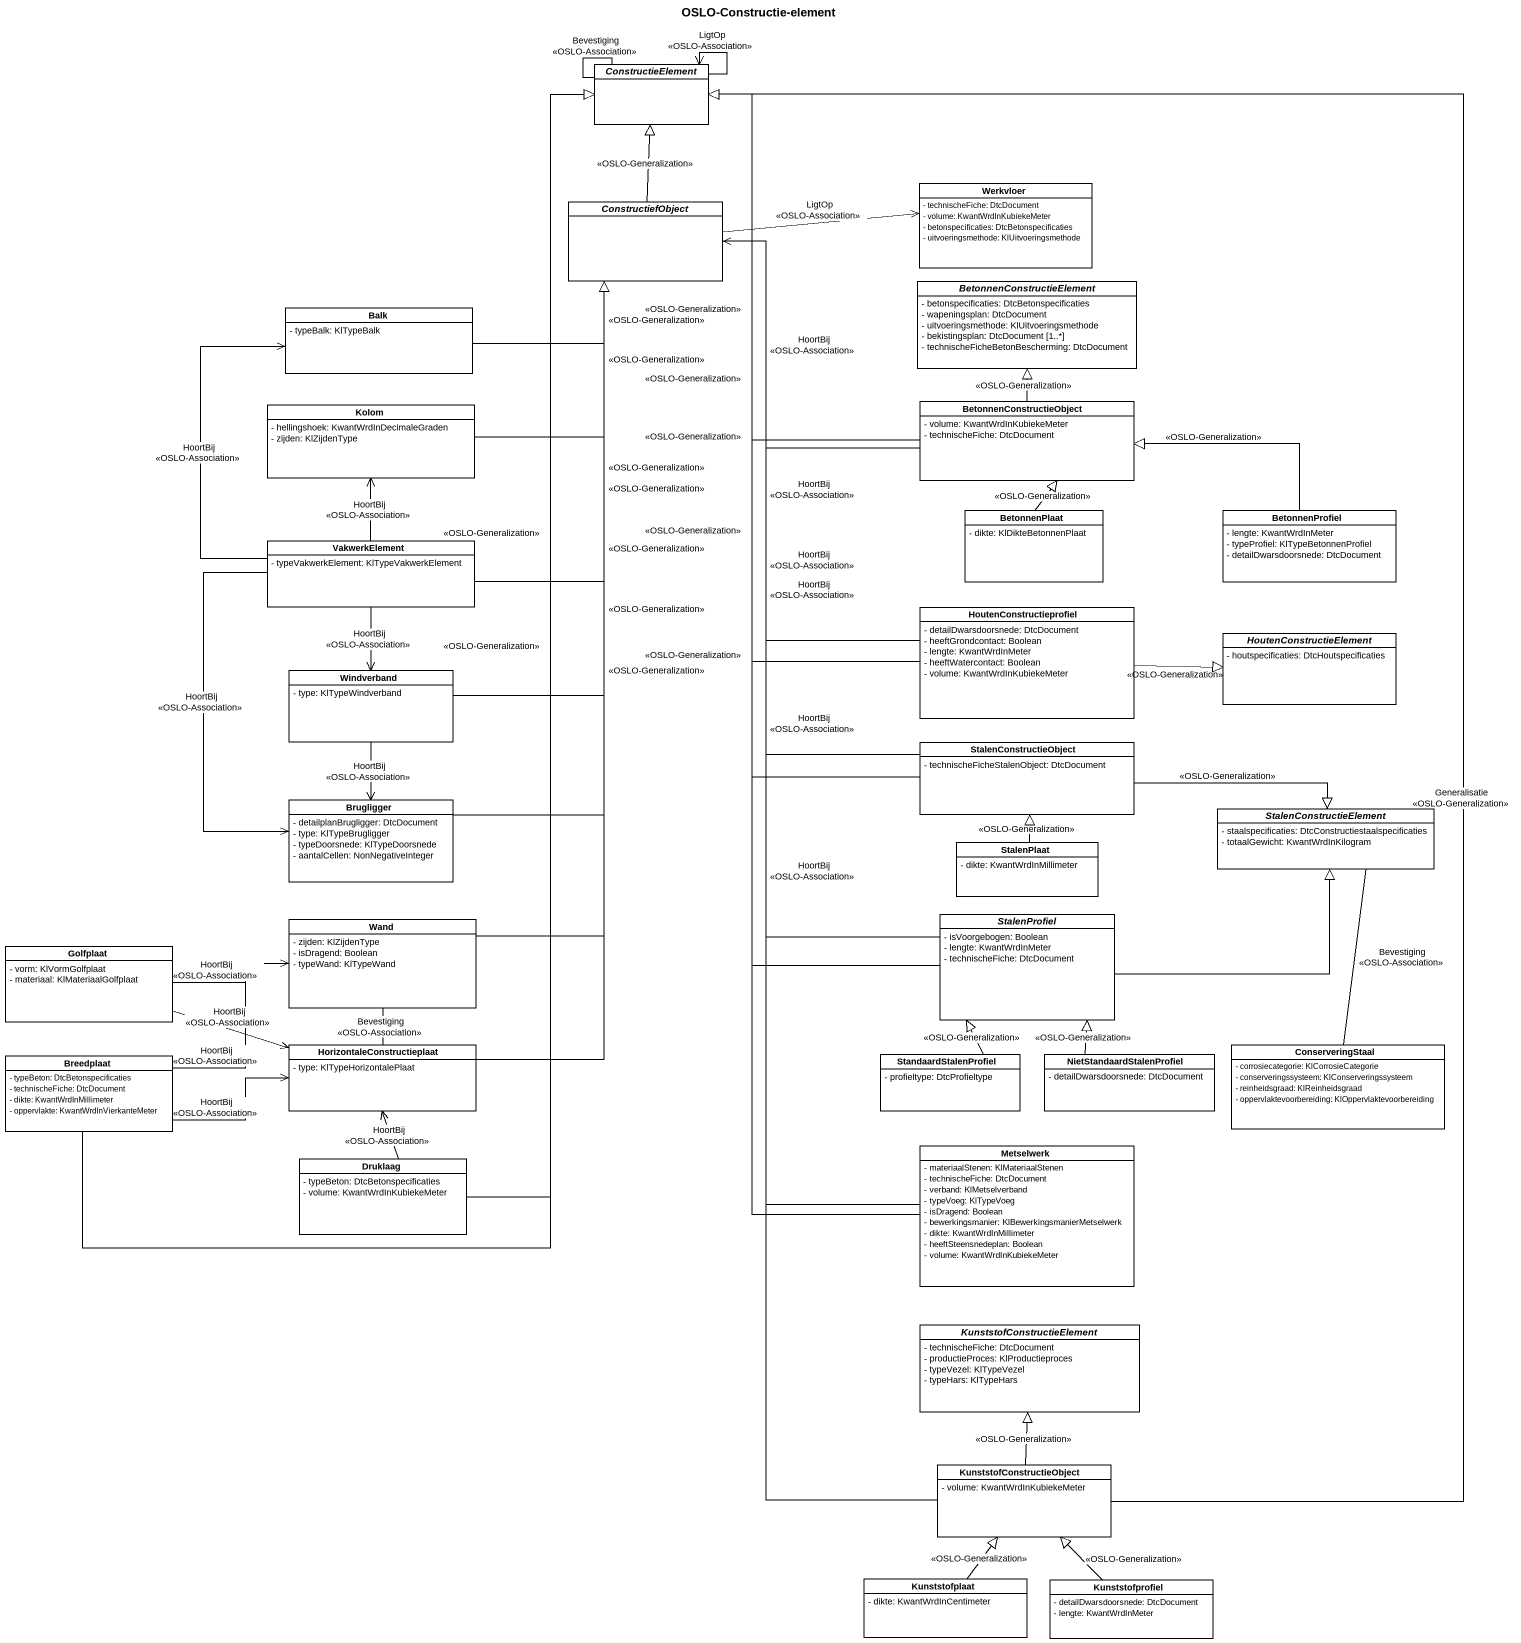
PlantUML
@startuml
title OSLO-Constructie-element
hide circle
hide empty members
skinparam classAttributeIconSize 0
abstract class ConstructieElement #FFFFFF
abstract class ConstructiefObject #FFFFFF
class Werkvloer #FFFFFF {
  - technischeFiche: DtcDocument
  - volume: KwantWrdInKubiekeMeter
  - betonspecificaties: DtcBetonspecificaties
  - uitvoeringsmethode: KlUitvoeringsmethode
}
abstract class BetonnenConstructieElement #FFFFFF {
  - betonspecificaties: DtcBetonspecificaties
  - wapeningsplan: DtcDocument
  - uitvoeringsmethode: KlUitvoeringsmethode
  - bekistingsplan: DtcDocument [1..*]
  - technischeFicheBetonBescherming: DtcDocument
}
class Balk #FFFFFF {
  - typeBalk: KlTypeBalk
}
class Kolom #FFFFFF {
  - hellingshoek: KwantWrdInDecimaleGraden
  - zijden: KlZijdenType
}
class BetonnenConstructieObject #FFFFFF {
  - volume: KwantWrdInKubiekeMeter
  - technischeFiche: DtcDocument
}
class BetonnenPlaat #FFFFFF {
  - dikte: KlDikteBetonnenPlaat
}
class BetonnenProfiel #FFFFFF {
  - lengte: KwantWrdInMeter
  - typeProfiel: KlTypeBetonnenProfiel
  - detailDwarsdoorsnede: DtcDocument
}
class VakwerkElement #FFFFFF {
  - typeVakwerkElement: KlTypeVakwerkElement
}
class HoutenConstructieprofiel #FFFFFF {
  - detailDwarsdoorsnede: DtcDocument
  - heeftGrondcontact: Boolean
  - lengte: KwantWrdInMeter
  - heeftWatercontact: Boolean
  - volume: KwantWrdInKubiekeMeter
}
abstract class HoutenConstructieElement #FFFFFF {
  - houtspecificaties: DtcHoutspecificaties
}
class Windverband #FFFFFF {
  - type: KlTypeWindverband
}
class StalenConstructieObject #FFFFFF {
  - technischeFicheStalenObject: DtcDocument
}
class Brugligger #FFFFFF {
  - detailplanBrugligger: DtcDocument
  - type: KlTypeBrugligger
  - typeDoorsnede: KlTypeDoorsnede
  - aantalCellen: NonNegativeInteger
}
abstract class StalenConstructieElement #FFFFFF {
  - staalspecificaties: DtcConstructiestaalspecificaties
  - totaalGewicht: KwantWrdInKilogram
}
class StalenPlaat #FFFFFF {
  - dikte: KwantWrdInMillimeter
}
abstract class StalenProfiel #FFFFFF {
  - isVoorgebogen: Boolean
  - lengte: KwantWrdInMeter
  - technischeFiche: DtcDocument
}
class Golfplaat #FFFFFF {
  - vorm: KlVormGolfplaat
  - materiaal: KlMateriaalGolfplaat
}
class Wand #FFFFFF {
  - zijden: KlZijdenType
  - isDragend: Boolean
  - typeWand: KlTypeWand
}
class Breedplaat #FFFFFF {
  - typeBeton: DtcBetonspecificaties
  - technischeFiche: DtcDocument
  - dikte: KwantWrdInMillimeter
  - oppervlakte: KwantWrdInVierkanteMeter
}
class HorizontaleConstructieplaat #FFFFFF {
  - type: KlTypeHorizontalePlaat
}
class StandaardStalenProfiel #FFFFFF {
  - profieltype: DtcProfieltype
}
class NietStandaardStalenProfiel #FFFFFF {
  - detailDwarsdoorsnede: DtcDocument
}
class ConserveringStaal #FFFFFF {
  - corrosiecategorie: KlCorrosieCategorie
  - conserveringssysteem: KlConserveringssysteem
  - reinheidsgraad: KlReinheidsgraad
  - oppervlaktevoorbereiding: KlOppervlaktevoorbereiding
}
class Metselwerk #FFFFFF {
  - materiaalStenen: KlMateriaalStenen
  - technischeFiche: DtcDocument
  - verband: KlMetselverband
  - typeVoeg: KlTypeVoeg
  - isDragend: Boolean
  - bewerkingsmanier: KlBewerkingsmanierMetselwerk
  - dikte: KwantWrdInMillimeter
  - heeftSteensnedeplan: Boolean
  - volume: KwantWrdInKubiekeMeter
}
class Druklaag #FFFFFF {
  - typeBeton: DtcBetonspecificaties
  - volume: KwantWrdInKubiekeMeter
}
abstract class KunststofConstructieElement #FFFFFF {
  - technischeFiche: DtcDocument
  - productieProces: KlProductieproces
  - typeVezel: KlTypeVezel
  - typeHars: KlTypeHars
}
class KunststofConstructieObject #FFFFFF {
  - volume: KwantWrdInKubiekeMeter
}
class Kunststofplaat #FFFFFF {
  - dikte: KwantWrdInCentimeter
}
class Kunststofprofiel #FFFFFF {
  - detailDwarsdoorsnede: DtcDocument
  - lengte: KwantWrdInMeter
}
ConstructieElement --> ConstructieElement : LigtOp\n<<OSLO-Association>>
ConstructieElement -- ConstructieElement : Bevestiging\n<<OSLO-Association>>
ConstructiefObject -up-|> ConstructieElement : <<OSLO-Generalization>>
ConstructiefObject -right-> Werkvloer : LigtOp\n<<OSLO-Association>>
Balk -right-|> ConstructiefObject : <<OSLO-Generalization>>
Kolom -up-|> ConstructiefObject : <<OSLO-Generalization>>
BetonnenConstructieObject -up-|> ConstructieElement : <<OSLO-Generalization>>
BetonnenConstructieObject -left-> ConstructiefObject : HoortBij\n<<OSLO-Association>>
BetonnenConstructieObject -up-|> BetonnenConstructieElement : <<OSLO-Generalization>>
BetonnenPlaat -up-|> BetonnenConstructieObject : <<OSLO-Generalization>>
BetonnenProfiel -left-|> BetonnenConstructieObject : <<OSLO-Generalization>>
VakwerkElement -up-|> ConstructiefObject : <<OSLO-Generalization>>
VakwerkElement -up-> Balk : HoortBij\n<<OSLO-Association>>
VakwerkElement -up-> Kolom : HoortBij\n<<OSLO-Association>>
VakwerkElement --> Windverband : HoortBij\n<<OSLO-Association>>
VakwerkElement --> Brugligger : HoortBij\n<<OSLO-Association>>
HoutenConstructieprofiel -up-|> ConstructieElement : <<OSLO-Generalization>>
HoutenConstructieprofiel -up-> ConstructiefObject : HoortBij\n<<OSLO-Association>>
HoutenConstructieprofiel -right-|> HoutenConstructieElement : <<OSLO-Generalization>>
Windverband -up-|> ConstructiefObject : <<OSLO-Generalization>>
Windverband --> Brugligger : HoortBij\n<<OSLO-Association>>
StalenConstructieObject -up-|> ConstructieElement : <<OSLO-Generalization>>
StalenConstructieObject -up-> ConstructiefObject : HoortBij\n<<OSLO-Association>>
StalenConstructieObject -right-|> StalenConstructieElement : <<OSLO-Generalization>>
Brugligger -up-|> ConstructiefObject : <<OSLO-Generalization>>
StalenPlaat -up-|> StalenConstructieObject : <<OSLO-Generalization>>
StalenProfiel -up-|> ConstructieElement : <<OSLO-Generalization>>
StalenProfiel -up-> ConstructiefObject : HoortBij\n<<OSLO-Association>>
StalenProfiel -right-|> StalenConstructieElement
Golfplaat -right-> Wand : HoortBij\n<<OSLO-Association>>
Golfplaat -right-> HorizontaleConstructieplaat : HoortBij\n<<OSLO-Association>>
Wand -up-|> ConstructiefObject : <<OSLO-Generalization>>
Wand -- HorizontaleConstructieplaat : Bevestiging\n<<OSLO-Association>>
Breedplaat -up-|> ConstructieElement : <<OSLO-Generalization>>
Breedplaat -right-> Wand : HoortBij\n<<OSLO-Association>>
Breedplaat -right-> HorizontaleConstructieplaat : HoortBij\n<<OSLO-Association>>
HorizontaleConstructieplaat -up-|> ConstructiefObject : <<OSLO-Generalization>>
StandaardStalenProfiel -up-|> StalenProfiel : <<OSLO-Generalization>>
NietStandaardStalenProfiel -up-|> StalenProfiel : <<OSLO-Generalization>>
ConserveringStaal -up- StalenConstructieElement : Bevestiging\n<<OSLO-Association>>
Metselwerk -up-|> ConstructieElement : <<OSLO-Generalization>>
Metselwerk -up-> ConstructiefObject : HoortBij\n<<OSLO-Association>>
Druklaag -up-|> ConstructieElement : <<OSLO-Generalization>>
Druklaag -up-> HorizontaleConstructieplaat : HoortBij\n<<OSLO-Association>>
KunststofConstructieObject -up-|> ConstructieElement : Generalisatie\n<<OSLO-Generalization>>
KunststofConstructieObject -up-> ConstructiefObject : HoortBij\n<<OSLO-Association>>
KunststofConstructieObject -up-|> KunststofConstructieElement : <<OSLO-Generalization>>
Kunststofplaat -up-|> KunststofConstructieObject : <<OSLO-Generalization>>
Kunststofprofiel -up-|> KunststofConstructieObject : <<OSLO-Generalization>>
@enduml
